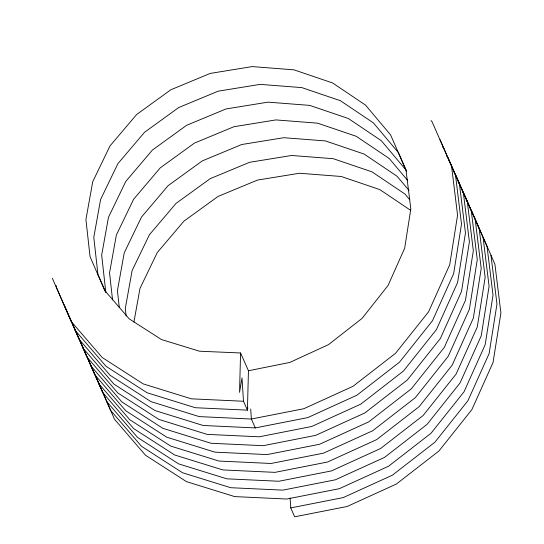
<?xml version="1.0" encoding="UTF-8"?>
<svg xmlns="http://www.w3.org/2000/svg" width="544" height="544" viewBox="0 0 544 544"><rect width="100%" height="100%" fill="white"/><g stroke="black" fill="none" stroke-linecap="round" stroke-linejoin="round"><path stroke-width="0.82" d="M247.826 407.735L247.418 410.142L248.452 370.75L289.789 362.447L328.549 344.604L362.073 318.376L388.049 285.505L404.682 248.18L410.822 208.896L406.021 170.279L390.592 134.905L365.561 105.142L332.608 82.967L293.957 69.836L252.226 66.592L210.229 73.413L170.809 89.78L136.632 114.526L110.004 145.914L92.711 181.757L85.918 219.558L90.059 256.693L104.829 290.584L129.207 318.866L161.5 339.565L199.492 351.213L240.57 352.974L239.544 392.367L242.005 377.924L243.481 401.254L247.418 410.142L195.296 407.714L147.077 392.761L106.08 366.343L75.113 330.317M133.919 322.102L139.978 288.408L157.264 252.566L183.899 221.177L218.076 196.432L257.496 180.071L299.492 173.25L341.224 176.487L379.868 189.625L410.72 210.385M82.987 348.092L113.954 384.118L154.958 410.536L203.17 425.49L255.299 427.917L307.754 417.602L356.946 395.189L399.5 362.161L432.494 320.722L453.655 273.632L461.516 224.067L455.525 175.338L432.126 121.842L431.038 120.55M290.108 497.91L290.741 507.912L343.203 497.597L392.394 475.184L434.948 442.156L467.942 400.71L489.104 353.627L496.964 304.055L490.974 255.333M243.481 401.254L191.359 398.827L143.14 383.874L102.143 357.456L71.169 321.429L52.367 278.297M90.862 365.867L121.836 401.894L162.833 428.312L211.052 443.272L263.174 445.699L315.629 435.377L364.82 412.964L407.374 379.936L440.368 338.497L461.53 291.407L469.397 241.842L463.406 193.113L440.008 139.618M98.743 383.642L129.71 419.669L170.707 446.087L218.926 461.047L271.048 463.474L323.51 453.152L372.701 430.739L415.256 397.712L448.249 356.272L469.411 309.189L477.272 259.617L471.281 210.895L447.882 157.393L446.794 156.101M106.617 401.418L137.584 437.444L178.588 463.862L226.807 478.822L278.929 481.25L331.384 470.927L380.576 448.521L423.13 415.494L456.124 374.048L477.285 326.964L485.153 277.392L479.162 228.67L455.763 175.168M442.857 147.213L443.945 148.505M458.062 182.118L459.7 184.056M462.55 191.651L463.638 192.943L487.036 246.446L493.027 295.168L485.16 344.74L464.005 391.823L431.011 433.269L388.457 466.296L339.259 488.702L286.804 499.025L234.682 496.597L186.463 481.637L145.466 455.226L114.498 419.2L95.696 376.067M466.487 200.539L467.575 201.831M406.348 170.462L381.317 140.699L348.364 118.517L309.713 105.386L267.981 102.143L225.984 108.963L186.565 125.331L152.388 150.076L125.759 181.465L108.467 217.308L101.674 255.109L105.815 292.25M407.694 180.472L389.191 158.474L356.238 136.292L317.594 123.162L275.856 119.918L233.866 126.738L194.446 143.106L160.262 167.851L133.634 199.24L116.341 235.083L109.548 272.884L112.56 299.894M409.04 190.482L397.066 176.249L364.12 154.068L325.468 140.937L283.737 137.7L241.74 144.514L202.32 160.881L168.144 185.626L141.515 217.015L124.222 252.858L117.422 290.666L119.306 307.544M409.843 199.845L404.947 194.024L371.994 171.85L333.343 158.712L291.611 155.475L249.614 162.296L210.202 178.656L176.018 203.402L149.389 234.79L132.097 270.633L125.304 308.441L126.147 316.037M240.57 352.974L248.452 370.75M255.299 427.917L251.355 419.03L250.723 409.034M290.741 507.912L294.685 516.8L347.14 506.484L396.331 484.072L438.886 451.044L471.879 409.598L493.041 362.515L500.902 312.943L494.911 264.221L471.519 210.718M406.518 171.136L398.466 152.687L373.436 122.924L340.483 100.742L301.838 87.611L260.107 84.368L218.11 91.188L178.69 107.556L144.514 132.301L117.878 163.69L100.586 199.532L93.792 237.334L97.934 274.468L105.658 292.189M88.148 359.06L110.554 410.305L141.528 446.332L182.526 472.75L230.744 487.71L282.866 490.137L335.322 479.815L384.52 457.409L427.067 424.381L460.061 382.935L481.222 335.852L489.09 286.28L483.099 237.558M79.941 340.517L102.68 392.53L133.647 428.556L174.651 454.974L222.863 469.934L274.992 472.362L327.447 462.04L376.638 439.627L419.193 406.606L452.186 365.16L473.348 318.077L481.209 268.505L475.218 219.783M72.4 323.51L94.806 374.755L125.773 410.781L166.77 437.199L214.989 452.159L267.111 454.587L319.566 444.264L368.764 421.852L411.318 388.824L444.312 347.385L465.467 300.295L473.334 250.73L467.344 202.001M64.185 304.96L86.924 356.98L117.892 393.006L158.896 419.424L207.108 434.384L259.236 436.805L311.692 426.489L360.883 404.076L403.437 371.049L436.431 329.61L457.592 282.52L465.46 232.954L459.469 184.226M451.588 166.45L457.579 215.179L449.718 264.744L428.556 311.834L395.563 353.274L353.008 386.301L303.817 408.714L251.355 419.03L199.233 416.602L151.014 401.649L110.017 375.231L79.05 339.204L56.304 287.184L56.114 285.498"/></g></svg>
